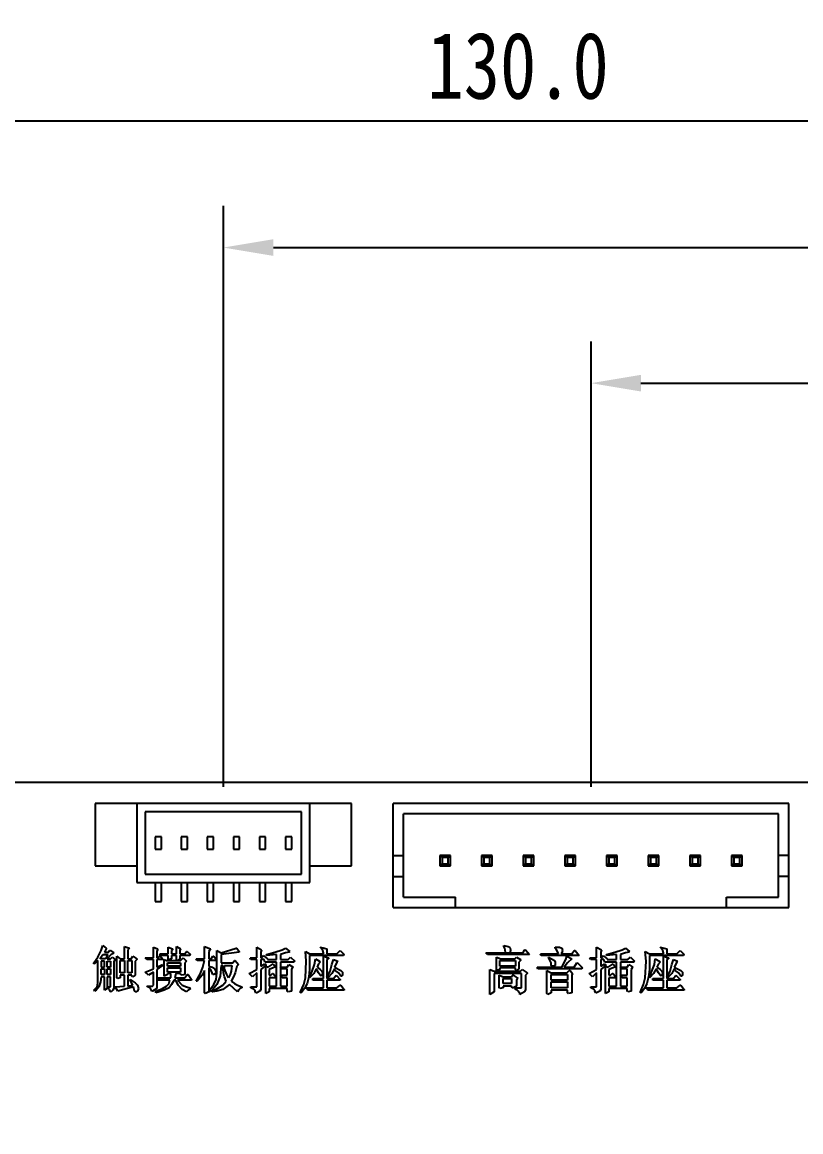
# Model space of a CAD drawing. Header units: inches. Extents: x 716 to 1232, y -1720 to -1356.
# Drawn here: x 869.9 to 907.2, y -1478.2 to -1425 of the extents above; entities that cross this region are included whole.
import ezdxf

# ---------------------------------------------------------------- set-up
doc = ezdxf.new("R2010")
doc.units = ezdxf.units.IN
doc.header["$LTSCALE"] = 20
doc.header["$MEASUREMENT"] = 0
doc.header["$PDMODE"] = 3
doc.header["$PDSIZE"] = 0.3125
doc.layers.get('0').update_dxf_attribs({"linetype": 'CONTINUOUS'})
doc.layers.get('Defpoints').update_dxf_attribs({"linetype": 'CONTINUOUS'})
doc.layers.add('01___PRT_ALL_DTM_PLN', color=7, linetype='CONTINUOUS')
doc.layers.add('03___PRT_ALL_CURVES', color=7, linetype='CONTINUOUS')
doc.styles.get("Standard").update_dxf_attribs({"font": 'STSONG.TTF', "width": 0.8})
doc.dimstyles.get("Standard").update_dxf_attribs({"dimscale": 0.4, "dimtxt": 8, "dimasz": 6, "dimexe": 5, "dimexo": 2, "dimgap": 2.5, "dimtad": 1, "dimdec": 1, "dimzin": 4, "dimdsep": 46, "dimtxsty": 'Standard', "dimcen": 0.09, "dimclrd": 3, "dimclre": 3, "dimclrt": 3, "dimadec": 0, "dimazin": 0, "dimtp": 0.01, "dimtm": 0.01, "dimtfac": 1, "dimtdec": 1, "dimtix": 1, "dimtofl": 0, "dimtmove": 0, "dimatfit": 3, "dimfxl": 1, "dimtolj": 1, "dimtzin": 4, "dimarcsym": 0})

# ---------------------------------------------------------------- blocks, each defined once
blk = doc.blocks.new('*D1')
at = {"layer": '01___PRT_ALL_DTM_PLN', "color": 3, "lineweight": -2, "transparency": 16777216}
for p, q in [((828.674, -1462.65), (828.674, -1427.705)), ((958.674, -1462.65), (958.674, -1427.705)), ((831.074, -1429.705), (956.274, -1429.705))]:
    blk.add_line(p, q, dxfattribs=at)
at = {"layer": '01___PRT_ALL_DTM_PLN', "color": 3, "transparency": 16777216}
for points in [[(831.074, -1429.305), (831.074, -1430.105), (828.674, -1429.705)], [(956.274, -1430.105), (956.274, -1429.305), (958.674, -1429.705)]]:
    blk.add_solid(points, dxfattribs=at)
at = {"layer": 'Defpoints', "color": 0, "transparency": 16777216}
for p in [(958.674, -1429.705), (828.674, -1463.45), (958.674, -1463.45)]:
    blk.add_point(p, dxfattribs=at)
at = {"layer": '01___PRT_ALL_DTM_PLN', "color": 3, "transparency": 16777216, "insert": (893.674, -1427.066), "char_height": 3.2, "attachment_point": 5}
blk.add_mtext('\\A1;130.0', dxfattribs=at)
blk = doc.blocks.new('*D12')
at = {"layer": '01___PRT_ALL_DTM_PLN', "color": 3, "lineweight": -2, "transparency": 16777216}
for p, q in [((897.174, -1461.65), (897.174, -1440.286)), ((958.674, -1462.65), (958.674, -1440.286)), ((899.574, -1442.286), (956.274, -1442.286))]:
    blk.add_line(p, q, dxfattribs=at)
at = {"layer": '01___PRT_ALL_DTM_PLN', "color": 3, "transparency": 16777216}
for points in [[(899.574, -1441.886), (899.574, -1442.686), (897.174, -1442.286)], [(956.274, -1442.686), (956.274, -1441.886), (958.674, -1442.286)]]:
    blk.add_solid(points, dxfattribs=at)
at = {"layer": 'Defpoints', "color": 0, "transparency": 16777216}
for p in [(958.674, -1442.286), (897.174, -1462.45), (958.674, -1463.45)]:
    blk.add_point(p, dxfattribs=at)
at = {"layer": '01___PRT_ALL_DTM_PLN', "color": 3, "transparency": 16777216, "insert": (927.924, -1439.647), "char_height": 3.2, "attachment_point": 5}
blk.add_mtext('\\A1;61.5', dxfattribs=at)
blk = doc.blocks.new('*D13')
at = {"layer": '01___PRT_ALL_DTM_PLN', "color": 3, "lineweight": -2, "transparency": 16777216}
for p, q in [((879.524, -1461.65), (879.524, -1433.78)), ((958.674, -1462.65), (958.674, -1433.78)), ((881.924, -1435.78), (956.274, -1435.78))]:
    blk.add_line(p, q, dxfattribs=at)
at = {"layer": '01___PRT_ALL_DTM_PLN', "color": 3, "transparency": 16777216}
for points in [[(881.924, -1435.38), (881.924, -1436.18), (879.524, -1435.78)], [(956.274, -1436.18), (956.274, -1435.38), (958.674, -1435.78)]]:
    blk.add_solid(points, dxfattribs=at)
at = {"layer": 'Defpoints', "color": 0, "transparency": 16777216}
for p in [(958.674, -1435.78), (879.524, -1462.45), (958.674, -1463.45)]:
    blk.add_point(p, dxfattribs=at)
at = {"layer": '01___PRT_ALL_DTM_PLN', "color": 3, "transparency": 16777216, "insert": (919.099, -1433.134), "char_height": 3.2, "attachment_point": 5}
blk.add_mtext('\\A1;79.2', dxfattribs=at)

msp = doc.modelspace()

# ---------------------------------------------------------------- hatches: boundary and pattern name
at = {"layer": '01___PRT_ALL_DTM_PLN'}
h = msp.add_hatch(dxfattribs=at)
h.set_pattern_fill('ANSI37', color=4, scale=10, style=0)
h.set_pattern_definition([(45, (-546.8898, 14.6099), (-0.8838835, 0.8838835), []), (135, (-546.8898, 14.6099), (-0.8838835, -0.8838835), [])])
h.paths.add_polyline_path([(829.674, -1466.45, 1), (837.674, -1466.45, 1)])
h.paths.add_polyline_path([(835.424, -1466.45, -1), (831.924, -1466.45, -1)], flags=16)
h.paths.add_polyline_path([(949.674, -1466.45, 1), (957.674, -1466.45, 1)])
h.paths.add_polyline_path([(955.424, -1466.45, -1), (951.924, -1466.45, -1)], flags=16)
h.paths.add_polyline_path([(829.674, -1526.45, 1), (837.674, -1526.45, 1)])
h.paths.add_polyline_path([(835.424, -1526.45, -1), (831.924, -1526.45, -1)], flags=16)
h.paths.add_polyline_path([(949.674, -1526.45, 1), (957.674, -1526.45, 1)])
h.paths.add_polyline_path([(955.424, -1526.45, -1), (951.924, -1526.45, -1)], flags=16)

# ---------------------------------------------------------------- linework, layer by layer
at = {"color": 7, "linetype": 'Continuous'}
for p, q in [((956.674, -1461.45), (830.674, -1461.45)), ((873.374, -1462.45), (873.374, -1465.45)), ((885.674, -1462.45), (873.374, -1462.45)), ((875.374, -1462.45), (875.374, -1466.25)), ((883.674, -1466.25), (883.674, -1462.45)), ((885.674, -1465.45), (885.674, -1462.45)), ((887.674, -1467.45), (887.674, -1462.45)), ((906.674, -1462.45), (887.674, -1462.45)), ((906.674, -1467.45), (906.674, -1462.45)), ((875.774, -1462.85), (875.774, -1465.85)), ((883.274, -1462.85), (875.774, -1462.85)), ((883.274, -1465.85), (883.274, -1462.85)), ((888.174, -1466.95), (888.174, -1462.95)), ((906.174, -1462.95), (888.174, -1462.95)), ((906.174, -1466.95), (906.174, -1462.95)), ((876.254, -1464.05), (876.254, -1464.65)), ((876.554, -1464.05), (876.254, -1464.05)), ((876.554, -1464.65), (876.554, -1464.05)), ((877.504, -1464.05), (877.504, -1464.65)), ((877.804, -1464.05), (877.504, -1464.05)), ((877.804, -1464.65), (877.804, -1464.05)), ((878.754, -1464.05), (878.754, -1464.65)), ((879.054, -1464.05), (878.754, -1464.05)), ((879.054, -1464.65), (879.054, -1464.05)), ((880.004, -1464.05), (880.004, -1464.65)), ((880.304, -1464.05), (880.004, -1464.05)), ((880.304, -1464.65), (880.304, -1464.05)), ((881.254, -1464.05), (881.254, -1464.65)), ((881.554, -1464.05), (881.254, -1464.05)), ((881.554, -1464.65), (881.554, -1464.05)), ((882.504, -1464.05), (882.504, -1464.65)), ((882.804, -1464.05), (882.504, -1464.05)), ((882.804, -1464.65), (882.804, -1464.05)), ((876.254, -1464.65), (876.554, -1464.65)), ((877.504, -1464.65), (877.804, -1464.65)), ((878.754, -1464.65), (879.054, -1464.65)), ((880.004, -1464.65), (880.304, -1464.65)), ((881.254, -1464.65), (881.554, -1464.65)), ((882.504, -1464.65), (882.804, -1464.65)), ((887.674, -1464.95), (888.174, -1464.95)), ((889.924, -1464.95), (889.924, -1465.45)), ((889.924, -1464.95), (890.024, -1465.05)), ((890.424, -1464.95), (889.924, -1464.95)), ((890.024, -1465.05), (890.024, -1465.35)), ((890.324, -1465.05), (890.024, -1465.05)), ((890.424, -1464.95), (890.324, -1465.05)), ((890.324, -1465.35), (890.324, -1465.05)), ((890.424, -1465.45), (890.424, -1464.95)), ((891.924, -1464.95), (891.924, -1465.45)), ((891.924, -1464.95), (892.024, -1465.05)), ((892.424, -1464.95), (891.924, -1464.95)), ((892.024, -1465.05), (892.024, -1465.35)), ((892.324, -1465.05), (892.024, -1465.05)), ((892.424, -1464.95), (892.324, -1465.05)), ((892.324, -1465.35), (892.324, -1465.05)), ((892.424, -1465.45), (892.424, -1464.95)), ((893.924, -1464.95), (893.924, -1465.45)), ((893.924, -1464.95), (894.024, -1465.05)), ((894.424, -1464.95), (893.924, -1464.95)), ((894.024, -1465.05), (894.024, -1465.35)), ((894.324, -1465.05), (894.024, -1465.05)), ((894.424, -1464.95), (894.324, -1465.05)), ((894.324, -1465.35), (894.324, -1465.05)), ((894.424, -1465.45), (894.424, -1464.95)), ((895.924, -1464.95), (895.924, -1465.45)), ((895.924, -1464.95), (896.024, -1465.05)), ((896.424, -1464.95), (895.924, -1464.95)), ((896.024, -1465.05), (896.024, -1465.35)), ((896.324, -1465.05), (896.024, -1465.05)), ((896.424, -1464.95), (896.324, -1465.05)), ((896.324, -1465.35), (896.324, -1465.05)), ((896.424, -1465.45), (896.424, -1464.95)), ((897.924, -1464.95), (897.924, -1465.45)), ((897.924, -1464.95), (898.024, -1465.05)), ((898.424, -1464.95), (897.924, -1464.95)), ((898.024, -1465.05), (898.024, -1465.35)), ((898.324, -1465.05), (898.024, -1465.05)), ((898.424, -1464.95), (898.324, -1465.05)), ((898.324, -1465.35), (898.324, -1465.05)), ((898.424, -1465.45), (898.424, -1464.95)), ((899.924, -1464.95), (899.924, -1465.45)), ((899.924, -1464.95), (900.024, -1465.05)), ((900.424, -1464.95), (899.924, -1464.95)), ((900.024, -1465.05), (900.024, -1465.35)), ((900.324, -1465.05), (900.024, -1465.05)), ((900.424, -1464.95), (900.324, -1465.05)), ((900.324, -1465.35), (900.324, -1465.05)), ((900.424, -1465.45), (900.424, -1464.95)), ((901.924, -1464.95), (901.924, -1465.45)), ((901.924, -1464.95), (902.024, -1465.05)), ((902.424, -1464.95), (901.924, -1464.95)), ((902.024, -1465.05), (902.024, -1465.35)), ((902.324, -1465.05), (902.024, -1465.05)), ((902.424, -1464.95), (902.324, -1465.05)), ((902.324, -1465.35), (902.324, -1465.05)), ((902.424, -1465.45), (902.424, -1464.95)), ((903.924, -1464.95), (903.924, -1465.45)), ((903.924, -1464.95), (904.024, -1465.05)), ((904.424, -1464.95), (903.924, -1464.95)), ((904.024, -1465.05), (904.024, -1465.35)), ((904.324, -1465.05), (904.024, -1465.05)), ((904.424, -1464.95), (904.324, -1465.05)), ((904.324, -1465.35), (904.324, -1465.05)), ((904.424, -1465.45), (904.424, -1464.95)), ((906.674, -1464.95), (906.174, -1464.95)), ((873.374, -1465.45), (875.374, -1465.45)), ((883.674, -1465.45), (885.674, -1465.45)), ((889.924, -1465.45), (890.024, -1465.35)), ((889.924, -1465.45), (890.424, -1465.45)), ((890.024, -1465.35), (890.324, -1465.35)), ((890.424, -1465.45), (890.324, -1465.35)), ((891.924, -1465.45), (892.024, -1465.35)), ((891.924, -1465.45), (892.424, -1465.45)), ((892.024, -1465.35), (892.324, -1465.35)), ((892.424, -1465.45), (892.324, -1465.35)), ((893.924, -1465.45), (894.024, -1465.35)), ((893.924, -1465.45), (894.424, -1465.45)), ((894.024, -1465.35), (894.324, -1465.35)), ((894.424, -1465.45), (894.324, -1465.35)), ((895.924, -1465.45), (896.024, -1465.35)), ((895.924, -1465.45), (896.424, -1465.45)), ((896.024, -1465.35), (896.324, -1465.35)), ((896.424, -1465.45), (896.324, -1465.35)), ((897.924, -1465.45), (898.024, -1465.35)), ((897.924, -1465.45), (898.424, -1465.45)), ((898.024, -1465.35), (898.324, -1465.35)), ((898.424, -1465.45), (898.324, -1465.35)), ((899.924, -1465.45), (900.024, -1465.35)), ((899.924, -1465.45), (900.424, -1465.45)), ((900.024, -1465.35), (900.324, -1465.35)), ((900.424, -1465.45), (900.324, -1465.35)), ((901.924, -1465.45), (902.024, -1465.35)), ((901.924, -1465.45), (902.424, -1465.45)), ((902.024, -1465.35), (902.324, -1465.35)), ((902.424, -1465.45), (902.324, -1465.35)), ((903.924, -1465.45), (904.024, -1465.35)), ((903.924, -1465.45), (904.424, -1465.45)), ((904.024, -1465.35), (904.324, -1465.35)), ((904.424, -1465.45), (904.324, -1465.35)), ((875.374, -1466.25), (883.674, -1466.25)), ((875.774, -1465.85), (883.274, -1465.85)), ((876.254, -1466.25), (876.254, -1467.15)), ((876.554, -1467.15), (876.554, -1466.25)), ((877.504, -1466.25), (877.504, -1467.15)), ((877.804, -1467.15), (877.804, -1466.25)), ((878.754, -1466.25), (878.754, -1467.15)), ((879.054, -1467.15), (879.054, -1466.25)), ((880.004, -1466.25), (880.004, -1467.15)), ((880.304, -1467.15), (880.304, -1466.25)), ((881.254, -1466.25), (881.254, -1467.15)), ((881.554, -1467.15), (881.554, -1466.25)), ((882.504, -1466.25), (882.504, -1467.15)), ((882.804, -1467.15), (882.804, -1466.25)), ((887.674, -1465.95), (888.174, -1465.95)), ((906.674, -1465.95), (906.174, -1465.95)), ((876.254, -1467.15), (876.554, -1467.15)), ((877.504, -1467.15), (877.804, -1467.15)), ((878.754, -1467.15), (879.054, -1467.15)), ((880.004, -1467.15), (880.304, -1467.15)), ((881.254, -1467.15), (881.554, -1467.15)), ((882.504, -1467.15), (882.804, -1467.15)), ((888.174, -1466.95), (890.674, -1466.95)), ((890.674, -1467.45), (890.674, -1466.95)), ((903.674, -1467.45), (903.674, -1466.95)), ((903.674, -1466.95), (906.174, -1466.95)), ((887.674, -1467.45), (906.674, -1467.45))]:
    msp.add_line(p, q, dxfattribs=at)
at = {"layer": '03___PRT_ALL_CURVES', "color": 40, "linetype": 'Continuous'}
for p, q in [((873.663, -1469.509), (873.742, -1469.271)), ((873.742, -1469.271), (873.901, -1469.39)), ((873.901, -1469.429), (873.822, -1469.588)), ((873.901, -1469.39), (873.901, -1469.429)), ((874.774, -1469.906), (874.774, -1469.31)), ((874.774, -1469.31), (875.012, -1469.39)), ((875.012, -1469.39), (874.933, -1469.469)), ((874.933, -1469.469), (874.933, -1469.906)), ((876.163, -1469.866), (876.163, -1469.35)), ((876.163, -1469.35), (876.361, -1469.429)), ((876.361, -1469.469), (876.322, -1469.549)), ((876.361, -1469.429), (876.361, -1469.469)), ((876.877, -1469.668), (876.877, -1469.35)), ((876.877, -1469.35), (877.076, -1469.429)), ((877.076, -1469.469), (877.036, -1469.509)), ((877.076, -1469.429), (877.076, -1469.469)), ((877.274, -1469.668), (877.274, -1469.31)), ((877.274, -1469.31), (877.472, -1469.429)), ((877.472, -1469.429), (877.433, -1469.509)), ((878.623, -1469.906), (878.623, -1469.31)), ((878.623, -1469.31), (878.901, -1469.429)), ((878.901, -1469.429), (878.822, -1469.549)), ((879.417, -1469.628), (880.131, -1469.39)), ((880.131, -1469.39), (880.171, -1469.39)), ((880.171, -1469.39), (880.29, -1469.549)), ((881.123, -1469.866), (881.123, -1469.35)), ((881.123, -1469.35), (881.361, -1469.469)), ((881.361, -1469.469), (881.322, -1469.588)), ((881.996, -1469.588), (882.353, -1469.469)), ((882.353, -1469.469), (882.512, -1469.39)), ((882.512, -1469.39), (882.71, -1469.549)), ((884.218, -1469.39), (884.179, -1469.35)), ((884.179, -1469.35), (884.377, -1469.39)), ((884.298, -1469.509), (884.218, -1469.39)), ((884.377, -1469.39), (884.496, -1469.429)), ((884.496, -1469.429), (884.496, -1469.668)), ((892.996, -1469.31), (892.996, -1469.271)), ((892.996, -1469.271), (893.194, -1469.31)), ((893.036, -1469.39), (892.996, -1469.31)), ((893.075, -1469.588), (893.036, -1469.39)), ((893.194, -1469.31), (893.274, -1469.35)), ((893.274, -1469.35), (893.313, -1469.469)), ((893.313, -1469.469), (893.313, -1469.509)), ((893.909, -1469.628), (893.988, -1469.469)), ((893.988, -1469.469), (894.028, -1469.469)), ((894.028, -1469.469), (894.226, -1469.707)), ((895.456, -1469.39), (895.456, -1469.35)), ((895.456, -1469.35), (895.655, -1469.35)), ((895.496, -1469.429), (895.456, -1469.39)), ((895.615, -1469.668), (895.496, -1469.429)), ((895.655, -1469.35), (895.774, -1469.39)), ((895.774, -1469.39), (895.813, -1469.509)), ((897.44, -1469.866), (897.44, -1469.35)), ((897.44, -1469.35), (897.678, -1469.469)), ((897.678, -1469.469), (897.639, -1469.588)), ((898.313, -1469.588), (898.67, -1469.469)), ((898.67, -1469.469), (898.829, -1469.39)), ((898.829, -1469.39), (899.028, -1469.549)), ((900.536, -1469.39), (900.496, -1469.35)), ((900.496, -1469.35), (900.694, -1469.39)), ((900.615, -1469.509), (900.536, -1469.39)), ((900.694, -1469.39), (900.813, -1469.429)), ((900.813, -1469.429), (900.813, -1469.668)), ((873.306, -1470.104), (873.504, -1469.826)), ((873.504, -1469.985), (873.345, -1470.144)), ((873.504, -1469.826), (873.663, -1469.509)), ((873.504, -1471.056), (873.504, -1469.985)), ((873.623, -1469.866), (873.742, -1469.707)), ((873.623, -1469.906), (873.623, -1469.866)), ((873.861, -1469.906), (873.623, -1469.906)), ((873.742, -1469.707), (873.98, -1469.707)), ((873.822, -1469.588), (874.02, -1469.588)), ((873.98, -1469.707), (873.861, -1469.906)), ((874.139, -1469.707), (873.941, -1469.906)), ((873.941, -1469.906), (874.099, -1469.906)), ((874.02, -1469.588), (874.06, -1469.509)), ((874.06, -1469.509), (874.099, -1469.509)), ((874.099, -1469.509), (874.258, -1469.628)), ((874.099, -1469.906), (874.179, -1469.826)), ((874.218, -1469.668), (874.139, -1469.707)), ((874.179, -1469.826), (874.337, -1469.945)), ((874.258, -1469.628), (874.218, -1469.668)), ((874.337, -1469.985), (874.258, -1470.025)), ((874.337, -1469.945), (874.337, -1469.985)), ((874.417, -1470.818), (874.417, -1469.787)), ((874.417, -1469.787), (874.576, -1469.906)), ((874.576, -1469.906), (874.774, -1469.906)), ((874.576, -1470.58), (874.576, -1469.985)), ((874.576, -1469.985), (874.774, -1469.985)), ((874.774, -1469.985), (874.774, -1470.58)), ((874.933, -1469.906), (875.091, -1469.906)), ((874.933, -1470.58), (874.933, -1469.985)), ((874.933, -1469.985), (875.131, -1469.985)), ((875.091, -1469.906), (875.171, -1469.787)), ((875.131, -1469.985), (875.131, -1470.58)), ((875.171, -1469.787), (875.369, -1469.906)), ((875.369, -1469.945), (875.29, -1470.025)), ((875.369, -1469.906), (875.369, -1469.945)), ((875.845, -1469.945), (875.766, -1469.866)), ((875.766, -1469.866), (876.163, -1469.866)), ((876.163, -1469.945), (875.845, -1469.945)), ((876.163, -1470.382), (876.163, -1469.945)), ((876.322, -1469.549), (876.322, -1469.866)), ((876.322, -1469.866), (876.401, -1469.866)), ((876.322, -1469.945), (876.322, -1470.303)), ((876.639, -1469.945), (876.322, -1469.945)), ((876.401, -1469.866), (876.48, -1469.747)), ((876.52, -1469.747), (876.48, -1469.668)), ((876.48, -1469.668), (876.877, -1469.668)), ((876.48, -1469.747), (876.639, -1469.945)), ((876.877, -1469.747), (876.52, -1469.747)), ((876.679, -1470.739), (876.679, -1469.945)), ((876.679, -1469.945), (876.798, -1469.985)), ((876.798, -1469.985), (877.472, -1469.985)), ((876.877, -1469.945), (876.877, -1469.747)), ((876.917, -1469.945), (876.877, -1469.945)), ((877.036, -1469.906), (876.917, -1469.945)), ((877.036, -1469.509), (877.036, -1469.668)), ((877.036, -1469.668), (877.274, -1469.668)), ((877.036, -1469.747), (877.036, -1469.906)), ((877.274, -1469.747), (877.036, -1469.747)), ((877.274, -1469.945), (877.274, -1469.747)), ((877.314, -1469.985), (877.274, -1469.945)), ((877.433, -1469.906), (877.314, -1469.985)), ((877.433, -1469.509), (877.433, -1469.668)), ((877.433, -1469.668), (877.671, -1469.668)), ((877.433, -1469.747), (877.433, -1469.906)), ((877.909, -1469.747), (877.433, -1469.747)), ((877.472, -1469.985), (877.591, -1469.866)), ((877.591, -1469.866), (877.75, -1470.025)), ((877.671, -1469.668), (877.75, -1469.549)), ((877.75, -1469.549), (877.79, -1469.549)), ((877.79, -1469.549), (877.949, -1469.707)), ((877.949, -1469.707), (877.909, -1469.747)), ((878.266, -1469.985), (878.226, -1469.906)), ((878.226, -1469.906), (878.623, -1469.906)), ((878.623, -1469.985), (878.266, -1469.985)), ((878.544, -1470.303), (878.623, -1469.985)), ((878.822, -1469.549), (878.822, -1469.906)), ((878.822, -1469.906), (878.941, -1469.906)), ((878.822, -1469.985), (878.822, -1470.263)), ((879.179, -1469.985), (878.822, -1469.985)), ((878.941, -1469.906), (879.02, -1469.787)), ((879.02, -1469.787), (879.06, -1469.787)), ((879.06, -1469.787), (879.179, -1469.945)), ((879.179, -1469.945), (879.179, -1469.985)), ((879.218, -1470.58), (879.218, -1469.509)), ((879.218, -1469.509), (879.417, -1469.628)), ((880.29, -1469.588), (879.417, -1469.707)), ((879.417, -1469.707), (879.417, -1470.104)), ((879.972, -1470.104), (880.052, -1469.985)), ((880.052, -1469.985), (880.091, -1469.985)), ((880.091, -1469.985), (880.25, -1470.183)), ((880.29, -1469.549), (880.29, -1469.588)), ((880.845, -1469.945), (880.806, -1469.866)), ((880.806, -1469.866), (881.123, -1469.866)), ((881.123, -1469.945), (880.845, -1469.945)), ((881.123, -1470.422), (881.123, -1469.945)), ((881.322, -1469.588), (881.322, -1469.866)), ((881.322, -1469.866), (881.361, -1469.866)), ((881.322, -1469.945), (881.322, -1470.263)), ((881.48, -1469.945), (881.322, -1469.945)), ((881.361, -1469.866), (881.441, -1469.747)), ((881.441, -1469.747), (881.48, -1469.787)), ((881.48, -1469.787), (881.639, -1469.906)), ((881.52, -1470.064), (881.48, -1469.945)), ((881.599, -1469.707), (881.996, -1469.588)), ((881.599, -1469.747), (881.599, -1469.707)), ((882.076, -1469.707), (881.599, -1469.747)), ((881.639, -1469.906), (881.639, -1469.945)), ((881.639, -1469.945), (882.076, -1469.945)), ((882.076, -1469.945), (882.076, -1469.707)), ((882.512, -1469.628), (882.274, -1469.707)), ((882.274, -1469.707), (882.274, -1469.945)), ((882.274, -1469.945), (882.631, -1469.945)), ((882.671, -1469.588), (882.512, -1469.628)), ((882.631, -1469.945), (882.75, -1469.826)), ((882.71, -1469.549), (882.671, -1469.588)), ((882.75, -1469.826), (882.949, -1470.025)), ((883.504, -1470.025), (883.464, -1469.549)), ((883.464, -1469.549), (883.663, -1469.668)), ((883.663, -1469.668), (884.337, -1469.668)), ((883.663, -1469.747), (883.663, -1470.422)), ((885.29, -1469.747), (883.663, -1469.747)), ((883.901, -1470.183), (883.941, -1469.906)), ((883.941, -1469.906), (884.139, -1470.025)), ((884.337, -1469.628), (884.298, -1469.509)), ((884.337, -1469.668), (884.337, -1469.628)), ((884.337, -1470.858), (884.337, -1469.787)), ((884.337, -1469.787), (884.576, -1469.866)), ((884.496, -1469.668), (884.972, -1469.668)), ((884.576, -1469.906), (884.496, -1469.945)), ((884.496, -1469.945), (884.496, -1470.858)), ((884.576, -1469.866), (884.576, -1469.906)), ((884.734, -1470.183), (884.814, -1469.945)), ((884.814, -1469.945), (885.012, -1470.025)), ((884.972, -1469.668), (885.131, -1469.509)), ((885.131, -1469.509), (885.33, -1469.707)), ((885.33, -1469.707), (885.29, -1469.747)), ((892.202, -1469.707), (892.123, -1469.628)), ((892.123, -1469.628), (893.909, -1469.628)), ((894.226, -1469.707), (892.202, -1469.707)), ((892.639, -1470.461), (892.639, -1469.826)), ((892.639, -1469.826), (892.837, -1469.906)), ((892.797, -1470.263), (892.797, -1469.985)), ((892.797, -1469.985), (893.551, -1469.985)), ((892.837, -1469.906), (893.512, -1469.906)), ((893.115, -1469.628), (893.075, -1469.588)), ((893.313, -1469.509), (893.274, -1469.628)), ((893.512, -1469.906), (893.591, -1469.826)), ((893.551, -1469.985), (893.551, -1470.263)), ((893.591, -1469.826), (893.789, -1469.945)), ((893.789, -1469.985), (893.71, -1470.064)), ((893.789, -1469.945), (893.789, -1469.985)), ((894.782, -1469.747), (894.742, -1469.668)), ((894.742, -1469.668), (895.615, -1469.668)), ((896.607, -1469.747), (894.782, -1469.747)), ((895.178, -1469.945), (895.139, -1469.826)), ((895.139, -1469.826), (895.416, -1469.985)), ((895.258, -1470.104), (895.178, -1469.945)), ((895.416, -1469.985), (895.456, -1470.064)), ((895.774, -1469.628), (895.734, -1469.668)), ((895.734, -1469.668), (896.25, -1469.668)), ((895.813, -1469.509), (895.774, -1469.628)), ((895.774, -1470.303), (895.972, -1469.945)), ((895.972, -1469.945), (896.012, -1469.787)), ((896.012, -1469.787), (896.25, -1469.906)), ((896.25, -1469.906), (896.051, -1470.104)), ((896.25, -1469.668), (896.369, -1469.509)), ((896.369, -1469.509), (896.409, -1469.509)), ((896.409, -1469.509), (896.607, -1469.747)), ((897.162, -1469.945), (897.123, -1469.866)), ((897.123, -1469.866), (897.44, -1469.866)), ((897.44, -1469.945), (897.162, -1469.945)), ((897.44, -1470.422), (897.44, -1469.945)), ((897.639, -1469.588), (897.639, -1469.866)), ((897.639, -1469.866), (897.678, -1469.866)), ((897.639, -1469.945), (897.639, -1470.263)), ((897.797, -1469.945), (897.639, -1469.945)), ((897.678, -1469.866), (897.758, -1469.747)), ((897.758, -1469.747), (897.797, -1469.787)), ((897.797, -1469.787), (897.956, -1469.906)), ((897.837, -1470.064), (897.797, -1469.945)), ((897.916, -1469.707), (898.313, -1469.588)), ((897.916, -1469.747), (897.916, -1469.707)), ((898.393, -1469.707), (897.916, -1469.747)), ((897.956, -1469.906), (897.956, -1469.945)), ((897.956, -1469.945), (898.393, -1469.945)), ((898.393, -1469.945), (898.393, -1469.707)), ((898.829, -1469.628), (898.591, -1469.707)), ((898.591, -1469.707), (898.591, -1469.945)), ((898.591, -1469.945), (898.948, -1469.945)), ((898.988, -1469.588), (898.829, -1469.628)), ((898.948, -1469.945), (899.067, -1469.826)), ((899.028, -1469.549), (898.988, -1469.588)), ((899.067, -1469.826), (899.266, -1470.025)), ((899.821, -1470.025), (899.782, -1469.549)), ((899.782, -1469.549), (899.98, -1469.668)), ((899.98, -1469.668), (900.655, -1469.668)), ((899.98, -1469.747), (899.98, -1470.422)), ((901.607, -1469.747), (899.98, -1469.747)), ((900.218, -1470.183), (900.258, -1469.906)), ((900.258, -1469.906), (900.456, -1470.025)), ((900.655, -1469.628), (900.615, -1469.509)), ((900.655, -1469.668), (900.655, -1469.628)), ((900.655, -1470.858), (900.655, -1469.787)), ((900.655, -1469.787), (900.893, -1469.866)), ((900.813, -1469.668), (901.289, -1469.668)), ((900.893, -1469.906), (900.813, -1469.945)), ((900.813, -1469.945), (900.813, -1470.858)), ((900.893, -1469.866), (900.893, -1469.906)), ((901.051, -1470.183), (901.131, -1469.945)), ((901.131, -1469.945), (901.329, -1470.025)), ((901.289, -1469.668), (901.448, -1469.509)), ((901.448, -1469.509), (901.647, -1469.707)), ((901.647, -1469.707), (901.607, -1469.747)), ((873.306, -1470.144), (873.306, -1470.104)), ((873.345, -1470.144), (873.306, -1470.144)), ((873.663, -1470.025), (873.663, -1470.303)), ((873.822, -1470.025), (873.663, -1470.025)), ((873.663, -1470.303), (873.822, -1470.303)), ((873.663, -1470.66), (873.663, -1470.382)), ((873.663, -1470.382), (873.822, -1470.382)), ((873.822, -1470.303), (873.822, -1470.025)), ((873.822, -1470.382), (873.822, -1470.66)), ((873.941, -1470.303), (873.941, -1470.025)), ((873.941, -1470.025), (874.099, -1470.025)), ((874.099, -1470.303), (873.941, -1470.303)), ((873.941, -1470.66), (873.941, -1470.382)), ((873.941, -1470.382), (874.099, -1470.382)), ((874.099, -1470.025), (874.099, -1470.303)), ((874.099, -1470.382), (874.099, -1470.66)), ((874.258, -1470.025), (874.258, -1471.334)), ((875.29, -1470.025), (875.29, -1470.699)), ((875.766, -1470.541), (876.163, -1470.382)), ((875.925, -1470.699), (875.766, -1470.541)), ((876.163, -1470.541), (875.925, -1470.699)), ((876.163, -1471.176), (876.163, -1470.541)), ((876.322, -1470.303), (876.599, -1470.183)), ((876.599, -1470.223), (876.322, -1470.422)), ((876.322, -1470.422), (876.322, -1471.334)), ((876.599, -1470.183), (876.599, -1470.223)), ((876.837, -1470.263), (876.837, -1470.104)), ((876.837, -1470.104), (877.472, -1470.104)), ((877.472, -1470.263), (876.837, -1470.263)), ((876.837, -1470.541), (876.837, -1470.342)), ((876.837, -1470.342), (877.472, -1470.342)), ((877.472, -1470.541), (876.837, -1470.541)), ((877.472, -1470.104), (877.472, -1470.263)), ((877.472, -1470.342), (877.472, -1470.541)), ((877.75, -1470.025), (877.671, -1470.104)), ((877.671, -1470.104), (877.671, -1470.66)), ((878.425, -1470.62), (878.544, -1470.303)), ((878.623, -1470.461), (878.504, -1470.699)), ((878.623, -1471.533), (878.623, -1470.461)), ((878.822, -1470.263), (878.98, -1470.303)), ((878.822, -1470.342), (878.822, -1471.493)), ((878.941, -1470.461), (878.822, -1470.342)), ((878.98, -1470.58), (878.941, -1470.461)), ((878.98, -1470.303), (879.099, -1470.382)), ((879.099, -1470.382), (879.179, -1470.541)), ((879.179, -1470.541), (879.139, -1470.62)), ((879.417, -1470.223), (879.377, -1470.739)), ((879.417, -1470.104), (879.972, -1470.104)), ((879.496, -1470.223), (879.417, -1470.223)), ((879.536, -1470.58), (879.496, -1470.223)), ((879.576, -1470.382), (879.576, -1470.223)), ((879.576, -1470.223), (879.933, -1470.223)), ((879.695, -1470.66), (879.576, -1470.382)), ((879.893, -1470.501), (879.853, -1470.66)), ((879.933, -1470.223), (879.893, -1470.501)), ((880.171, -1470.263), (880.091, -1470.58)), ((880.25, -1470.183), (880.171, -1470.263)), ((880.766, -1470.62), (881.123, -1470.422)), ((881.322, -1470.263), (881.52, -1470.144)), ((881.52, -1470.263), (881.322, -1470.422)), ((881.322, -1470.422), (881.322, -1471.374)), ((882.076, -1470.064), (881.52, -1470.064)), ((881.52, -1470.144), (881.56, -1470.183)), ((881.56, -1470.223), (881.52, -1470.263)), ((881.56, -1470.183), (881.56, -1470.223)), ((881.56, -1471.572), (881.56, -1470.263)), ((881.56, -1470.263), (881.679, -1470.303)), ((881.679, -1470.303), (881.917, -1470.144)), ((881.917, -1470.342), (881.718, -1470.422)), ((881.718, -1470.422), (881.718, -1470.699)), ((881.917, -1470.144), (882.036, -1470.303)), ((881.996, -1470.303), (881.917, -1470.342)), ((882.036, -1470.303), (881.996, -1470.303)), ((882.076, -1471.215), (882.076, -1470.064)), ((882.274, -1470.064), (882.274, -1471.215)), ((882.909, -1470.064), (882.274, -1470.064)), ((882.314, -1470.382), (882.274, -1470.303)), ((882.274, -1470.303), (882.591, -1470.303)), ((882.591, -1470.382), (882.314, -1470.382)), ((882.591, -1470.303), (882.671, -1470.183)), ((882.591, -1470.699), (882.591, -1470.382)), ((882.671, -1470.183), (882.869, -1470.303)), ((882.83, -1470.342), (882.79, -1470.422)), ((882.79, -1470.422), (882.79, -1471.453)), ((882.869, -1470.303), (882.83, -1470.342)), ((882.949, -1470.025), (882.909, -1470.064)), ((883.464, -1470.818), (883.504, -1470.025)), ((883.663, -1470.422), (883.623, -1470.779)), ((883.663, -1470.779), (883.782, -1470.501)), ((883.782, -1470.501), (883.901, -1470.183)), ((883.98, -1470.382), (883.861, -1470.62)), ((884.099, -1470.58), (883.98, -1470.382)), ((884.099, -1470.144), (884.02, -1470.303)), ((884.02, -1470.303), (884.179, -1470.422)), ((884.179, -1470.064), (884.099, -1470.144)), ((884.139, -1470.025), (884.179, -1470.064)), ((884.179, -1470.422), (884.258, -1470.501)), ((884.258, -1470.501), (884.298, -1470.58)), ((884.496, -1470.779), (884.655, -1470.501)), ((884.655, -1470.501), (884.734, -1470.183)), ((884.853, -1470.382), (884.734, -1470.62)), ((884.972, -1470.064), (884.853, -1470.303)), ((884.853, -1470.303), (885.171, -1470.461)), ((884.893, -1470.461), (884.853, -1470.382)), ((885.052, -1470.58), (884.893, -1470.461)), ((885.012, -1470.025), (884.972, -1470.064)), ((885.171, -1470.461), (885.25, -1470.541)), ((885.25, -1470.541), (885.25, -1470.66)), ((892.321, -1471.612), (892.321, -1470.422)), ((892.321, -1470.422), (892.52, -1470.501)), ((892.52, -1470.501), (893.789, -1470.501)), ((892.797, -1470.422), (892.639, -1470.461)), ((893.551, -1470.263), (892.797, -1470.263)), ((892.797, -1470.342), (892.797, -1470.422)), ((893.551, -1470.342), (892.797, -1470.342)), ((893.551, -1470.422), (893.551, -1470.342)), ((893.591, -1470.461), (893.551, -1470.422)), ((893.71, -1470.382), (893.591, -1470.461)), ((893.71, -1470.064), (893.71, -1470.382)), ((893.789, -1470.501), (893.869, -1470.422)), ((893.869, -1470.422), (894.107, -1470.58)), ((894.623, -1470.382), (894.583, -1470.303)), ((894.583, -1470.303), (895.774, -1470.303)), ((896.726, -1470.382), (894.623, -1470.382)), ((895.059, -1471.572), (895.059, -1470.461)), ((895.059, -1470.461), (895.258, -1470.58)), ((895.258, -1470.223), (895.258, -1470.104)), ((895.297, -1470.263), (895.258, -1470.223)), ((895.377, -1470.263), (895.297, -1470.263)), ((895.456, -1470.223), (895.377, -1470.263)), ((895.456, -1470.064), (895.456, -1470.223)), ((896.051, -1470.104), (895.893, -1470.303)), ((895.893, -1470.303), (896.369, -1470.303)), ((896.012, -1470.58), (896.131, -1470.461)), ((896.131, -1470.461), (896.17, -1470.461)), ((896.17, -1470.461), (896.289, -1470.62)), ((896.369, -1470.303), (896.488, -1470.104)), ((896.488, -1470.104), (896.528, -1470.104)), ((896.528, -1470.104), (896.766, -1470.342)), ((896.766, -1470.342), (896.726, -1470.382)), ((897.083, -1470.62), (897.44, -1470.422)), ((897.639, -1470.263), (897.837, -1470.144)), ((897.837, -1470.263), (897.639, -1470.422)), ((897.639, -1470.422), (897.639, -1471.374)), ((898.393, -1470.064), (897.837, -1470.064)), ((897.837, -1470.144), (897.877, -1470.183)), ((897.877, -1470.223), (897.837, -1470.263)), ((897.877, -1470.183), (897.877, -1470.223)), ((897.877, -1471.572), (897.877, -1470.263)), ((897.877, -1470.263), (897.996, -1470.303)), ((897.996, -1470.303), (898.234, -1470.144)), ((898.234, -1470.342), (898.036, -1470.422)), ((898.036, -1470.422), (898.036, -1470.699)), ((898.234, -1470.144), (898.353, -1470.303)), ((898.313, -1470.303), (898.234, -1470.342)), ((898.353, -1470.303), (898.313, -1470.303)), ((898.393, -1471.215), (898.393, -1470.064)), ((898.591, -1470.064), (898.591, -1471.215)), ((899.226, -1470.064), (898.591, -1470.064)), ((898.631, -1470.382), (898.591, -1470.303)), ((898.591, -1470.303), (898.909, -1470.303)), ((898.909, -1470.382), (898.631, -1470.382)), ((898.909, -1470.303), (898.988, -1470.183)), ((898.909, -1470.699), (898.909, -1470.382)), ((898.988, -1470.183), (899.186, -1470.303)), ((899.147, -1470.342), (899.107, -1470.422)), ((899.107, -1470.422), (899.107, -1471.453)), ((899.186, -1470.303), (899.147, -1470.342)), ((899.266, -1470.025), (899.226, -1470.064)), ((899.782, -1470.818), (899.821, -1470.025)), ((899.98, -1470.422), (899.94, -1470.779)), ((899.98, -1470.779), (900.099, -1470.501)), ((900.099, -1470.501), (900.218, -1470.183)), ((900.297, -1470.382), (900.178, -1470.62)), ((900.416, -1470.58), (900.297, -1470.382)), ((900.416, -1470.144), (900.337, -1470.303)), ((900.337, -1470.303), (900.496, -1470.422)), ((900.496, -1470.064), (900.416, -1470.144)), ((900.456, -1470.025), (900.496, -1470.064)), ((900.496, -1470.422), (900.575, -1470.501)), ((900.575, -1470.501), (900.615, -1470.58)), ((900.813, -1470.779), (900.972, -1470.501)), ((900.972, -1470.501), (901.051, -1470.183)), ((901.17, -1470.382), (901.051, -1470.62)), ((901.289, -1470.064), (901.17, -1470.303)), ((901.17, -1470.303), (901.488, -1470.461)), ((901.21, -1470.461), (901.17, -1470.382)), ((901.369, -1470.58), (901.21, -1470.461)), ((901.329, -1470.025), (901.289, -1470.064)), ((901.488, -1470.461), (901.567, -1470.541)), ((901.567, -1470.541), (901.567, -1470.66)), ((873.464, -1471.255), (873.504, -1471.056)), ((873.623, -1471.017), (873.544, -1471.255)), ((873.663, -1470.779), (873.623, -1471.017)), ((873.822, -1470.66), (873.663, -1470.66)), ((873.822, -1470.779), (873.663, -1470.779)), ((873.822, -1471.414), (873.822, -1470.779)), ((874.099, -1470.66), (873.941, -1470.66)), ((873.941, -1470.779), (873.941, -1471.334)), ((874.099, -1470.779), (873.941, -1470.779)), ((874.099, -1471.255), (874.099, -1470.779)), ((874.457, -1470.858), (874.417, -1470.818)), ((874.576, -1470.818), (874.457, -1470.858)), ((874.774, -1470.58), (874.576, -1470.58)), ((874.576, -1470.699), (874.576, -1470.818)), ((874.774, -1470.699), (874.576, -1470.699)), ((874.774, -1471.215), (874.774, -1470.699)), ((875.131, -1470.58), (874.933, -1470.58)), ((874.933, -1470.699), (874.933, -1471.215)), ((875.131, -1470.699), (874.933, -1470.699)), ((875.052, -1470.937), (875.052, -1470.898)), ((875.052, -1470.898), (875.29, -1471.056)), ((875.171, -1471.176), (875.052, -1470.937)), ((875.131, -1470.739), (875.131, -1470.699)), ((875.171, -1470.779), (875.131, -1470.739)), ((875.29, -1470.699), (875.171, -1470.779)), ((875.29, -1471.056), (875.409, -1471.176)), ((876.401, -1470.937), (876.401, -1470.818)), ((876.401, -1470.818), (876.996, -1470.818)), ((876.957, -1470.937), (876.401, -1470.937)), ((876.837, -1470.66), (876.679, -1470.739)), ((876.837, -1470.62), (876.837, -1470.66)), ((876.996, -1470.62), (876.837, -1470.62)), ((876.917, -1471.056), (876.957, -1470.937)), ((876.917, -1471.096), (876.917, -1471.056)), ((876.996, -1470.818), (876.996, -1470.62)), ((877.155, -1470.937), (877.036, -1471.136)), ((877.234, -1470.937), (877.155, -1470.937)), ((877.234, -1470.62), (877.195, -1470.818)), ((877.195, -1470.818), (877.671, -1470.818)), ((877.472, -1470.62), (877.234, -1470.62)), ((877.353, -1471.176), (877.234, -1470.937)), ((877.314, -1470.937), (877.552, -1471.176)), ((877.988, -1470.937), (877.314, -1470.937)), ((877.472, -1470.66), (877.472, -1470.62)), ((877.552, -1470.699), (877.472, -1470.66)), ((877.671, -1470.66), (877.552, -1470.699)), ((877.671, -1470.818), (877.79, -1470.66)), ((877.79, -1470.66), (877.83, -1470.66)), ((877.83, -1470.66), (877.988, -1470.898)), ((877.988, -1470.898), (877.988, -1470.937)), ((878.226, -1470.977), (878.425, -1470.62)), ((878.266, -1470.977), (878.226, -1470.977)), ((878.504, -1470.699), (878.266, -1470.977)), ((879.02, -1470.66), (878.98, -1470.58)), ((879.06, -1470.66), (879.02, -1470.66)), ((879.139, -1470.62), (879.06, -1470.66)), ((879.06, -1471.136), (879.179, -1470.898)), ((879.179, -1470.898), (879.218, -1470.58)), ((879.377, -1470.739), (879.218, -1471.136)), ((879.496, -1471.176), (879.655, -1470.977)), ((879.576, -1470.779), (879.536, -1470.58)), ((879.655, -1470.977), (879.576, -1470.779)), ((879.774, -1470.818), (879.695, -1470.66)), ((879.853, -1470.66), (879.774, -1470.818)), ((880.012, -1470.779), (879.893, -1470.977)), ((879.893, -1470.977), (880.052, -1471.096)), ((880.091, -1470.58), (880.012, -1470.779)), ((880.925, -1470.779), (880.766, -1470.62)), ((881.123, -1470.58), (880.925, -1470.779)), ((881.123, -1471.255), (881.123, -1470.58)), ((881.718, -1470.699), (881.798, -1470.699)), ((881.718, -1470.818), (881.718, -1471.215)), ((882.036, -1470.818), (881.718, -1470.818)), ((881.798, -1470.699), (881.877, -1470.62)), ((881.877, -1470.62), (881.917, -1470.62)), ((881.917, -1470.62), (882.036, -1470.779)), ((882.036, -1470.779), (882.036, -1470.818)), ((882.353, -1470.818), (882.274, -1470.699)), ((882.274, -1470.699), (882.591, -1470.699)), ((882.591, -1470.818), (882.353, -1470.818)), ((882.591, -1471.215), (882.591, -1470.818)), ((883.385, -1471.136), (883.464, -1470.818)), ((883.623, -1470.779), (883.544, -1471.096)), ((883.861, -1470.62), (883.663, -1470.818)), ((883.663, -1470.818), (883.663, -1470.779)), ((883.822, -1470.937), (883.822, -1470.858)), ((883.822, -1470.858), (884.337, -1470.858)), ((884.337, -1470.937), (883.822, -1470.937)), ((884.179, -1470.699), (884.099, -1470.58)), ((884.218, -1470.739), (884.179, -1470.699)), ((884.258, -1470.699), (884.218, -1470.739)), ((884.298, -1470.58), (884.258, -1470.699)), ((884.337, -1471.295), (884.337, -1470.937)), ((884.536, -1470.818), (884.496, -1470.779)), ((884.496, -1470.858), (884.814, -1470.858)), ((884.496, -1470.937), (884.496, -1471.295)), ((885.131, -1470.937), (884.496, -1470.937)), ((884.734, -1470.62), (884.536, -1470.818)), ((884.814, -1470.858), (884.933, -1470.699)), ((884.933, -1470.699), (885.131, -1470.898)), ((885.131, -1470.699), (885.052, -1470.58)), ((885.171, -1470.739), (885.131, -1470.699)), ((885.131, -1470.898), (885.131, -1470.937)), ((885.21, -1470.739), (885.171, -1470.739)), ((885.25, -1470.66), (885.21, -1470.739)), ((892.52, -1470.62), (892.52, -1471.493)), ((893.829, -1470.62), (892.52, -1470.62)), ((892.758, -1471.295), (892.758, -1470.699)), ((892.758, -1470.699), (892.956, -1470.779)), ((892.956, -1470.779), (893.353, -1470.779)), ((892.956, -1471.096), (892.956, -1470.858)), ((892.956, -1470.858), (893.353, -1470.858)), ((893.353, -1470.779), (893.432, -1470.66)), ((893.353, -1470.858), (893.353, -1471.096)), ((893.432, -1470.66), (893.432, -1470.699)), ((893.432, -1470.699), (893.67, -1470.858)), ((893.631, -1470.858), (893.591, -1470.937)), ((893.591, -1470.937), (893.591, -1471.215)), ((893.67, -1470.858), (893.631, -1470.858)), ((893.829, -1471.295), (893.829, -1470.62)), ((894.107, -1470.62), (894.028, -1470.699)), ((894.028, -1470.699), (894.028, -1471.374)), ((894.107, -1470.58), (894.107, -1470.62)), ((895.258, -1470.58), (896.012, -1470.58)), ((895.258, -1470.937), (895.258, -1470.66)), ((895.258, -1470.66), (896.051, -1470.66)), ((896.051, -1470.937), (895.258, -1470.937)), ((895.258, -1471.295), (895.258, -1471.017)), ((895.258, -1471.017), (896.051, -1471.017)), ((896.051, -1470.66), (896.051, -1470.937)), ((896.051, -1471.017), (896.051, -1471.295)), ((896.289, -1470.62), (896.25, -1470.699)), ((896.25, -1470.699), (896.25, -1471.533)), ((897.242, -1470.779), (897.083, -1470.62)), ((897.44, -1470.58), (897.242, -1470.779)), ((897.44, -1471.255), (897.44, -1470.58)), ((898.036, -1470.699), (898.115, -1470.699)), ((898.036, -1470.818), (898.036, -1471.215)), ((898.353, -1470.818), (898.036, -1470.818)), ((898.115, -1470.699), (898.194, -1470.62)), ((898.194, -1470.62), (898.234, -1470.62)), ((898.234, -1470.62), (898.353, -1470.779)), ((898.353, -1470.779), (898.353, -1470.818)), ((898.67, -1470.818), (898.591, -1470.699)), ((898.591, -1470.699), (898.909, -1470.699)), ((898.909, -1470.818), (898.67, -1470.818)), ((898.909, -1471.215), (898.909, -1470.818)), ((899.702, -1471.136), (899.782, -1470.818)), ((899.94, -1470.779), (899.861, -1471.096)), ((900.178, -1470.62), (899.98, -1470.818)), ((899.98, -1470.818), (899.98, -1470.779)), ((900.139, -1470.937), (900.139, -1470.858)), ((900.139, -1470.858), (900.655, -1470.858)), ((900.655, -1470.937), (900.139, -1470.937)), ((900.496, -1470.699), (900.416, -1470.58)), ((900.536, -1470.739), (900.496, -1470.699)), ((900.575, -1470.699), (900.536, -1470.739)), ((900.615, -1470.58), (900.575, -1470.699)), ((900.655, -1471.295), (900.655, -1470.937)), ((900.853, -1470.818), (900.813, -1470.779)), ((900.813, -1470.858), (901.131, -1470.858)), ((900.813, -1470.937), (900.813, -1471.295)), ((901.448, -1470.937), (900.813, -1470.937)), ((901.051, -1470.62), (900.853, -1470.818)), ((901.131, -1470.858), (901.25, -1470.699)), ((901.25, -1470.699), (901.448, -1470.898)), ((901.448, -1470.699), (901.369, -1470.58)), ((901.488, -1470.739), (901.448, -1470.699)), ((901.448, -1470.898), (901.448, -1470.937)), ((901.528, -1470.739), (901.488, -1470.739)), ((901.567, -1470.66), (901.528, -1470.739)), ((873.306, -1471.414), (873.464, -1471.255)), ((873.345, -1471.453), (873.306, -1471.414)), ((873.425, -1471.414), (873.345, -1471.453)), ((873.544, -1471.255), (873.425, -1471.414)), ((873.941, -1471.334), (873.822, -1471.414)), ((873.98, -1471.295), (873.98, -1471.255)), ((873.98, -1471.255), (874.099, -1471.255)), ((874.06, -1471.374), (873.98, -1471.295)), ((874.099, -1471.493), (874.06, -1471.374)), ((874.139, -1471.493), (874.099, -1471.493)), ((874.218, -1471.414), (874.139, -1471.493)), ((874.258, -1471.334), (874.218, -1471.414)), ((874.337, -1471.255), (874.774, -1471.215)), ((874.457, -1471.453), (874.337, -1471.255)), ((875.21, -1471.255), (874.457, -1471.453)), ((874.933, -1471.215), (875.171, -1471.176)), ((875.25, -1471.453), (875.21, -1471.255)), ((875.29, -1471.493), (875.25, -1471.453)), ((875.369, -1471.493), (875.29, -1471.493)), ((875.409, -1471.453), (875.369, -1471.493)), ((875.409, -1471.176), (875.449, -1471.334)), ((875.449, -1471.334), (875.409, -1471.453)), ((875.885, -1471.255), (875.845, -1471.215)), ((875.845, -1471.215), (876.123, -1471.215)), ((876.004, -1471.295), (875.885, -1471.255)), ((876.083, -1471.453), (876.004, -1471.295)), ((876.123, -1471.453), (876.083, -1471.453)), ((876.123, -1471.215), (876.163, -1471.176)), ((876.322, -1471.334), (876.123, -1471.453)), ((876.282, -1471.453), (876.599, -1471.334)), ((876.282, -1471.533), (876.282, -1471.453)), ((876.441, -1471.493), (876.282, -1471.533)), ((876.679, -1471.414), (876.441, -1471.493)), ((876.599, -1471.334), (876.798, -1471.215)), ((876.917, -1471.295), (876.679, -1471.414)), ((876.798, -1471.215), (876.917, -1471.096)), ((877.036, -1471.136), (876.917, -1471.295)), ((877.552, -1471.374), (877.353, -1471.176)), ((877.552, -1471.176), (877.75, -1471.255)), ((877.75, -1471.493), (877.552, -1471.374)), ((877.75, -1471.255), (877.909, -1471.295)), ((877.83, -1471.414), (877.75, -1471.493)), ((877.949, -1471.334), (877.83, -1471.414)), ((877.909, -1471.295), (877.949, -1471.334)), ((878.663, -1471.572), (878.623, -1471.533)), ((878.822, -1471.493), (878.663, -1471.572)), ((878.861, -1471.414), (879.06, -1471.136)), ((878.861, -1471.453), (878.861, -1471.414)), ((878.901, -1471.493), (878.861, -1471.453)), ((879.02, -1471.374), (878.901, -1471.493)), ((878.98, -1471.493), (879.02, -1471.453)), ((879.02, -1471.493), (878.98, -1471.493)), ((879.218, -1471.136), (879.02, -1471.374)), ((879.02, -1471.453), (879.298, -1471.295)), ((879.218, -1471.453), (879.02, -1471.493)), ((879.496, -1471.374), (879.218, -1471.453)), ((879.298, -1471.295), (879.496, -1471.176)), ((879.814, -1471.136), (879.496, -1471.374)), ((880.21, -1471.493), (879.814, -1471.136)), ((880.052, -1471.096), (880.21, -1471.176)), ((880.21, -1471.176), (880.409, -1471.255)), ((880.25, -1471.414), (880.21, -1471.493)), ((880.33, -1471.334), (880.25, -1471.414)), ((880.409, -1471.295), (880.33, -1471.334)), ((880.409, -1471.255), (880.409, -1471.295)), ((880.845, -1471.295), (880.845, -1471.255)), ((880.845, -1471.255), (881.123, -1471.255)), ((881.004, -1471.374), (880.845, -1471.295)), ((881.044, -1471.414), (881.004, -1471.374)), ((881.044, -1471.453), (881.044, -1471.414)), ((881.083, -1471.533), (881.044, -1471.453)), ((881.123, -1471.533), (881.083, -1471.533)), ((881.282, -1471.453), (881.123, -1471.533)), ((881.322, -1471.374), (881.282, -1471.453)), ((881.718, -1471.493), (881.56, -1471.572)), ((881.718, -1471.215), (882.076, -1471.215)), ((881.718, -1471.334), (881.718, -1471.493)), ((882.591, -1471.334), (881.718, -1471.334)), ((882.274, -1471.215), (882.591, -1471.215)), ((882.591, -1471.453), (882.591, -1471.334)), ((882.631, -1471.493), (882.591, -1471.453)), ((882.79, -1471.453), (882.631, -1471.493)), ((883.226, -1471.493), (883.385, -1471.136)), ((883.226, -1471.533), (883.226, -1471.493)), ((883.266, -1471.533), (883.226, -1471.533)), ((883.425, -1471.334), (883.266, -1471.533)), ((883.544, -1471.096), (883.425, -1471.334)), ((883.583, -1471.414), (883.504, -1471.295)), ((883.504, -1471.295), (884.337, -1471.295)), ((885.33, -1471.414), (883.583, -1471.414)), ((884.496, -1471.295), (884.972, -1471.295)), ((884.972, -1471.295), (885.131, -1471.176)), ((885.131, -1471.176), (885.171, -1471.176)), ((885.171, -1471.176), (885.33, -1471.374)), ((885.33, -1471.374), (885.33, -1471.414)), ((892.52, -1471.493), (892.321, -1471.612)), ((892.797, -1471.334), (892.758, -1471.295)), ((892.956, -1471.295), (892.797, -1471.334)), ((893.353, -1471.096), (892.956, -1471.096)), ((892.956, -1471.215), (892.956, -1471.295)), ((893.353, -1471.215), (892.956, -1471.215)), ((893.393, -1471.295), (893.353, -1471.215)), ((893.432, -1471.295), (893.393, -1471.295)), ((893.591, -1471.215), (893.432, -1471.295)), ((893.512, -1471.334), (893.551, -1471.295)), ((893.551, -1471.374), (893.512, -1471.334)), ((893.551, -1471.295), (893.829, -1471.295)), ((893.631, -1471.414), (893.551, -1471.374)), ((893.67, -1471.453), (893.631, -1471.414)), ((893.75, -1471.572), (893.67, -1471.453)), ((893.988, -1471.493), (893.75, -1471.612)), ((893.75, -1471.612), (893.75, -1471.572)), ((894.028, -1471.374), (893.988, -1471.493)), ((895.099, -1471.612), (895.059, -1471.572)), ((895.258, -1471.533), (895.099, -1471.612)), ((896.051, -1471.295), (895.258, -1471.295)), ((895.258, -1471.414), (895.258, -1471.533)), ((896.051, -1471.414), (895.258, -1471.414)), ((896.051, -1471.533), (896.051, -1471.414)), ((896.091, -1471.572), (896.051, -1471.533)), ((896.25, -1471.533), (896.091, -1471.572)), ((897.162, -1471.295), (897.162, -1471.255)), ((897.162, -1471.255), (897.44, -1471.255)), ((897.321, -1471.374), (897.162, -1471.295)), ((897.361, -1471.414), (897.321, -1471.374)), ((897.361, -1471.453), (897.361, -1471.414)), ((897.401, -1471.533), (897.361, -1471.453)), ((897.44, -1471.533), (897.401, -1471.533)), ((897.599, -1471.453), (897.44, -1471.533)), ((897.639, -1471.374), (897.599, -1471.453)), ((898.036, -1471.493), (897.877, -1471.572)), ((898.036, -1471.215), (898.393, -1471.215)), ((898.036, -1471.334), (898.036, -1471.493)), ((898.909, -1471.334), (898.036, -1471.334)), ((898.591, -1471.215), (898.909, -1471.215)), ((898.909, -1471.453), (898.909, -1471.334)), ((898.948, -1471.493), (898.909, -1471.453)), ((899.107, -1471.453), (898.948, -1471.493)), ((899.543, -1471.493), (899.702, -1471.136)), ((899.543, -1471.533), (899.543, -1471.493)), ((899.583, -1471.533), (899.543, -1471.533)), ((899.742, -1471.334), (899.583, -1471.533)), ((899.861, -1471.096), (899.742, -1471.334)), ((899.901, -1471.414), (899.821, -1471.295)), ((899.821, -1471.295), (900.655, -1471.295)), ((901.647, -1471.414), (899.901, -1471.414)), ((900.813, -1471.295), (901.289, -1471.295)), ((901.289, -1471.295), (901.448, -1471.176)), ((901.448, -1471.176), (901.488, -1471.176)), ((901.488, -1471.176), (901.647, -1471.374)), ((901.647, -1471.374), (901.647, -1471.414))]:
    msp.add_line(p, q, dxfattribs=at)

# ---------------------------------------------------------------- dimensions: what is measured, and where the dimension line sits
at = {"layer": '01___PRT_ALL_DTM_PLN', "color": 3}
for base, p1, p2, picture, middle in [((958.674, -1429.705), (828.674, -1463.45), (958.674, -1463.45), '*D1', (893.674, -1427.066)), ((958.673861411, -1435.780123587), (879.523861409, -1462.450083539), (958.673861411, -1463.450083538), '*D13', (919.09886141, -1433.134062981)), ((958.674, -1442.286), (897.174, -1462.45), (958.674, -1463.45), '*D12', (927.924, -1439.647))]:
    dim = msp.add_linear_dim(base=base, p1=p1, p2=p2, dimstyle='Standard', dxfattribs=at)
    dim.commit()
    dim.dimension.update_dxf_attribs({"geometry": picture, "text_midpoint": middle})

doc.saveas('drawing.dxf')
